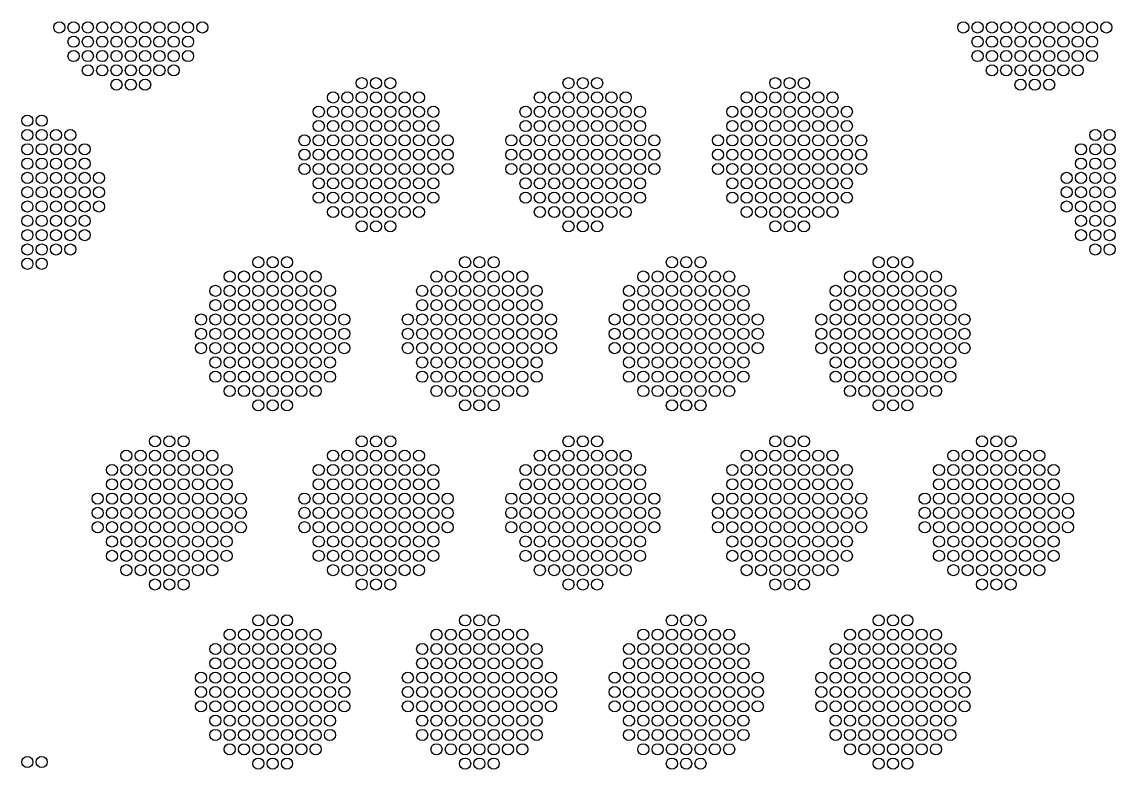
# Model space of a CAD drawing. Extents: x -49 to 54, y -38 to 38.
# Drawn here: x 15.52 to 22.39, y -9.47 to -4.77 of the extents above; entities that cross this region are included whole.
import ezdxf

# ---------------------------------------------------------------- set-up
doc = ezdxf.new("R2010")
doc.units = 0
doc.layers.add('LOWER_ELECTRODE', color=1, linetype='CONTINUOUS')

msp = doc.modelspace()

# ---------------------------------------------------------------- linework, layer by layer
at = {"layer": 'LOWER_ELECTRODE'}
for centre in [(15.7546, -4.8028), (15.8446, -4.8028), (15.9346, -4.8028), (16.0246, -4.8028), (16.1146, -4.8028), (16.2046, -4.8028), (16.2946, -4.8028), (16.3846, -4.8028), (16.4746, -4.8028), (16.5646, -4.8028), (16.6546, -4.8028), (21.4384, -4.8028), (21.5284, -4.8028), (21.6184, -4.8028), (21.7084, -4.8028), (21.7984, -4.8028), (21.8884, -4.8028), (21.9784, -4.8028), (22.0684, -4.8028), (22.1584, -4.8028), (22.2484, -4.8028), (22.3384, -4.8028), (15.8446, -4.8928), (15.9346, -4.8928), (16.0246, -4.8928), (16.1146, -4.8928), (16.2046, -4.8928), (16.2946, -4.8928), (16.3846, -4.8928), (16.4746, -4.8928), (16.5646, -4.8928), (21.5284, -4.8928), (21.6184, -4.8928), (21.7084, -4.8928), (21.7984, -4.8928), (21.8884, -4.8928), (21.9784, -4.8928), (22.0684, -4.8928), (22.1584, -4.8928), (22.2484, -4.8928), (15.8446, -4.9828), (15.9346, -4.9828), (16.0246, -4.9828), (16.1146, -4.9828), (16.2046, -4.9828), (16.2946, -4.9828), (16.3846, -4.9828), (16.4746, -4.9828), (16.5646, -4.9828), (21.5284, -4.9828), (21.6184, -4.9828), (21.7084, -4.9828), (21.7984, -4.9828), (21.8884, -4.9828), (21.9784, -4.9828), (22.0684, -4.9828), (22.1584, -4.9828), (22.2484, -4.9828), (15.9346, -5.0728), (16.0246, -5.0728), (16.1146, -5.0728), (16.2046, -5.0728), (16.2946, -5.0728), (16.3846, -5.0728), (16.4746, -5.0728), (21.6184, -5.0728), (21.7084, -5.0728), (21.7984, -5.0728), (21.8884, -5.0728), (21.9784, -5.0728), (22.0684, -5.0728), (22.1584, -5.0728), (16.1146, -5.1628), (16.2046, -5.1628), (16.2946, -5.1628), (17.6565, -5.153), (17.7465, -5.153), (17.8365, -5.153), (18.9565, -5.153), (19.0465, -5.153), (19.1365, -5.153), (20.2565, -5.153), (20.3465, -5.153), (20.4365, -5.153), (21.7984, -5.1628), (21.8884, -5.1628), (21.9784, -5.1628), (17.4765, -5.243), (17.5665, -5.243), (17.6565, -5.243), (17.7465, -5.243), (17.8365, -5.243), (17.9265, -5.243), (18.0165, -5.243), (18.7765, -5.243), (18.8665, -5.243), (18.9565, -5.243), (19.0465, -5.243), (19.1365, -5.243), (19.2265, -5.243), (19.3165, -5.243), (20.0765, -5.243), (20.1665, -5.243), (20.2565, -5.243), (20.3465, -5.243), (20.4365, -5.243), (20.5265, -5.243), (20.6165, -5.243), (15.5546, -5.3886), (15.6446, -5.3886), (17.3865, -5.333), (17.4765, -5.333), (17.5665, -5.333), (17.6565, -5.333), (17.7465, -5.333), (17.8365, -5.333), (17.9265, -5.333), (18.0165, -5.333), (18.1065, -5.333), (18.6865, -5.333), (18.7765, -5.333), (18.8665, -5.333), (18.9565, -5.333), (19.0465, -5.333), (19.1365, -5.333), (19.2265, -5.333), (19.3165, -5.333), (19.4065, -5.333), (19.9865, -5.333), (20.0765, -5.333), (20.1665, -5.333), (20.2565, -5.333), (20.3465, -5.333), (20.4365, -5.333), (20.5265, -5.333), (20.6165, -5.333), (20.7065, -5.333), (17.3865, -5.423), (17.4765, -5.423), (17.5665, -5.423), (17.6565, -5.423), (17.7465, -5.423), (17.8365, -5.423), (17.9265, -5.423), (18.0165, -5.423), (18.1065, -5.423), (18.6865, -5.423), (18.7765, -5.423), (18.8665, -5.423), (18.9565, -5.423), (19.0465, -5.423), (19.1365, -5.423), (19.2265, -5.423), (19.3165, -5.423), (19.4065, -5.423), (19.9865, -5.423), (20.0765, -5.423), (20.1665, -5.423), (20.2565, -5.423), (20.3465, -5.423), (20.4365, -5.423), (20.5265, -5.423), (20.6165, -5.423), (20.7065, -5.423), (15.5546, -5.4786), (15.6446, -5.4786), (15.7346, -5.4786), (15.8246, -5.4786), (17.2965, -5.513), (17.3865, -5.513), (17.4765, -5.513), (17.5665, -5.513), (17.6565, -5.513), (17.7465, -5.513), (17.8365, -5.513), (17.9265, -5.513), (18.0165, -5.513), (18.1065, -5.513), (18.1965, -5.513), (18.5965, -5.513), (18.6865, -5.513), (18.7765, -5.513), (18.8665, -5.513), (18.9565, -5.513), (19.0465, -5.513), (19.1365, -5.513), (19.2265, -5.513), (19.3165, -5.513), (19.4065, -5.513), (19.4965, -5.513), (19.8965, -5.513), (19.9865, -5.513), (20.0765, -5.513), (20.1665, -5.513), (20.2565, -5.513), (20.3465, -5.513), (20.4365, -5.513), (20.5265, -5.513), (20.6165, -5.513), (20.7065, -5.513), (20.7965, -5.513), (22.2684, -5.4786), (22.3584, -5.4786), (15.5546, -5.5686), (15.6446, -5.5686), (15.7346, -5.5686), (15.8246, -5.5686), (15.9146, -5.5686), (22.1784, -5.5686), (22.2684, -5.5686), (22.3584, -5.5686), (15.5546, -5.6586), (15.6446, -5.6586), (15.7346, -5.6586), (15.8246, -5.6586), (15.9146, -5.6586), (17.2965, -5.603), (17.3865, -5.603), (17.4765, -5.603), (17.5665, -5.603), (17.6565, -5.603), (17.7465, -5.603), (17.8365, -5.603), (17.9265, -5.603), (18.0165, -5.603), (18.1065, -5.603), (18.1965, -5.603), (18.5965, -5.603), (18.6865, -5.603), (18.7765, -5.603), (18.8665, -5.603), (18.9565, -5.603), (19.0465, -5.603), (19.1365, -5.603), (19.2265, -5.603), (19.3165, -5.603), (19.4065, -5.603), (19.4965, -5.603), (19.8965, -5.603), (19.9865, -5.603), (20.0765, -5.603), (20.1665, -5.603), (20.2565, -5.603), (20.3465, -5.603), (20.4365, -5.603), (20.5265, -5.603), (20.6165, -5.603), (20.7065, -5.603), (20.7965, -5.603), (22.1784, -5.6586), (22.2684, -5.6586), (22.3584, -5.6586), (17.2965, -5.693), (17.3865, -5.693), (17.4765, -5.693), (17.5665, -5.693), (17.6565, -5.693), (17.7465, -5.693), (17.8365, -5.693), (17.9265, -5.693), (18.0165, -5.693), (18.1065, -5.693), (18.1965, -5.693), (18.5965, -5.693), (18.6865, -5.693), (18.7765, -5.693), (18.8665, -5.693), (18.9565, -5.693), (19.0465, -5.693), (19.1365, -5.693), (19.2265, -5.693), (19.3165, -5.693), (19.4065, -5.693), (19.4965, -5.693), (19.8965, -5.693), (19.9865, -5.693), (20.0765, -5.693), (20.1665, -5.693), (20.2565, -5.693), (20.3465, -5.693), (20.4365, -5.693), (20.5265, -5.693), (20.6165, -5.693), (20.7065, -5.693), (20.7965, -5.693), (15.5546, -5.7486), (15.6446, -5.7486), (15.7346, -5.7486), (15.8246, -5.7486), (15.9146, -5.7486), (16.0046, -5.7486), (17.3865, -5.783), (17.4765, -5.783), (17.5665, -5.783), (17.6565, -5.783), (17.7465, -5.783), (17.8365, -5.783), (17.9265, -5.783), (18.0165, -5.783), (18.1065, -5.783), (18.6865, -5.783), (18.7765, -5.783), (18.8665, -5.783), (18.9565, -5.783), (19.0465, -5.783), (19.1365, -5.783), (19.2265, -5.783), (19.3165, -5.783), (19.4065, -5.783), (19.9865, -5.783), (20.0765, -5.783), (20.1665, -5.783), (20.2565, -5.783), (20.3465, -5.783), (20.4365, -5.783), (20.5265, -5.783), (20.6165, -5.783), (20.7065, -5.783), (22.0884, -5.7486), (22.1784, -5.7486), (22.2684, -5.7486), (22.3584, -5.7486), (15.5546, -5.8386), (15.6446, -5.8386), (15.7346, -5.8386), (15.8246, -5.8386), (15.9146, -5.8386), (16.0046, -5.8386), (17.3865, -5.873), (17.4765, -5.873), (17.5665, -5.873), (17.6565, -5.873), (17.7465, -5.873), (17.8365, -5.873), (17.9265, -5.873), (18.0165, -5.873), (18.1065, -5.873), (18.6865, -5.873), (18.7765, -5.873), (18.8665, -5.873), (18.9565, -5.873), (19.0465, -5.873), (19.1365, -5.873), (19.2265, -5.873), (19.3165, -5.873), (19.4065, -5.873), (19.9865, -5.873), (20.0765, -5.873), (20.1665, -5.873), (20.2565, -5.873), (20.3465, -5.873), (20.4365, -5.873), (20.5265, -5.873), (20.6165, -5.873), (20.7065, -5.873), (22.0884, -5.8386), (22.1784, -5.8386), (22.2684, -5.8386), (22.3584, -5.8386), (15.5546, -5.9286), (15.6446, -5.9286), (15.7346, -5.9286), (15.8246, -5.9286), (15.9146, -5.9286), (16.0046, -5.9286), (22.0884, -5.9286), (22.1784, -5.9286), (22.2684, -5.9286), (22.3584, -5.9286), (17.4765, -5.963), (17.5665, -5.963), (17.6565, -5.963), (17.7465, -5.963), (17.8365, -5.963), (17.9265, -5.963), (18.0165, -5.963), (18.7765, -5.963), (18.8665, -5.963), (18.9565, -5.963), (19.0465, -5.963), (19.1365, -5.963), (19.2265, -5.963), (19.3165, -5.963), (20.0765, -5.963), (20.1665, -5.963), (20.2565, -5.963), (20.3465, -5.963), (20.4365, -5.963), (20.5265, -5.963), (20.6165, -5.963), (15.5546, -6.0186), (15.6446, -6.0186), (15.7346, -6.0186), (15.8246, -6.0186), (15.9146, -6.0186), (17.6565, -6.053), (17.7465, -6.053), (17.8365, -6.053), (18.9565, -6.053), (19.0465, -6.053), (19.1365, -6.053), (20.2565, -6.053), (20.3465, -6.053), (20.4365, -6.053), (22.1784, -6.0186), (22.2684, -6.0186), (22.3584, -6.0186), (15.5546, -6.1086), (15.6446, -6.1086), (15.7346, -6.1086), (15.8246, -6.1086), (15.9146, -6.1086), (22.1784, -6.1086), (22.2684, -6.1086), (22.3584, -6.1086), (15.5546, -6.1986), (15.6446, -6.1986), (15.7346, -6.1986), (15.8246, -6.1986), (22.2684, -6.1986), (22.3584, -6.1986), (15.5546, -6.2886), (15.6446, -6.2886), (17.0065, -6.2788), (17.0965, -6.2788), (17.1865, -6.2788), (18.3065, -6.2788), (18.3965, -6.2788), (18.4865, -6.2788), (19.6065, -6.2788), (19.6965, -6.2788), (19.7865, -6.2788), (20.9065, -6.2788), (20.9965, -6.2788), (21.0865, -6.2788), (16.8265, -6.3688), (16.9165, -6.3688), (17.0065, -6.3688), (17.0965, -6.3688), (17.1865, -6.3688), (17.2765, -6.3688), (17.3665, -6.3688), (18.1265, -6.3688), (18.2165, -6.3688), (18.3065, -6.3688), (18.3965, -6.3688), (18.4865, -6.3688), (18.5765, -6.3688), (18.6665, -6.3688), (19.4265, -6.3688), (19.5165, -6.3688), (19.6065, -6.3688), (19.6965, -6.3688), (19.7865, -6.3688), (19.8765, -6.3688), (19.9665, -6.3688), (20.7265, -6.3688), (20.8165, -6.3688), (20.9065, -6.3688), (20.9965, -6.3688), (21.0865, -6.3688), (21.1765, -6.3688), (21.2665, -6.3688), (16.7365, -6.4588), (16.8265, -6.4588), (16.9165, -6.4588), (17.0065, -6.4588), (17.0965, -6.4588), (17.1865, -6.4588), (17.2765, -6.4588), (17.3665, -6.4588), (17.4565, -6.4588), (18.0365, -6.4588), (18.1265, -6.4588), (18.2165, -6.4588), (18.3065, -6.4588), (18.3965, -6.4588), (18.4865, -6.4588), (18.5765, -6.4588), (18.6665, -6.4588), (18.7565, -6.4588), (19.3365, -6.4588), (19.4265, -6.4588), (19.5165, -6.4588), (19.6065, -6.4588), (19.6965, -6.4588), (19.7865, -6.4588), (19.8765, -6.4588), (19.9665, -6.4588), (20.0565, -6.4588), (20.6365, -6.4588), (20.7265, -6.4588), (20.8165, -6.4588), (20.9065, -6.4588), (20.9965, -6.4588), (21.0865, -6.4588), (21.1765, -6.4588), (21.2665, -6.4588), (21.3565, -6.4588), (16.7365, -6.5488), (16.8265, -6.5488), (16.9165, -6.5488), (17.0065, -6.5488), (17.0965, -6.5488), (17.1865, -6.5488), (17.2765, -6.5488), (17.3665, -6.5488), (17.4565, -6.5488), (18.0365, -6.5488), (18.1265, -6.5488), (18.2165, -6.5488), (18.3065, -6.5488), (18.3965, -6.5488), (18.4865, -6.5488), (18.5765, -6.5488), (18.6665, -6.5488), (18.7565, -6.5488), (19.3365, -6.5488), (19.4265, -6.5488), (19.5165, -6.5488), (19.6065, -6.5488), (19.6965, -6.5488), (19.7865, -6.5488), (19.8765, -6.5488), (19.9665, -6.5488), (20.0565, -6.5488), (20.6365, -6.5488), (20.7265, -6.5488), (20.8165, -6.5488), (20.9065, -6.5488), (20.9965, -6.5488), (21.0865, -6.5488), (21.1765, -6.5488), (21.2665, -6.5488), (21.3565, -6.5488), (16.6465, -6.6388), (16.7365, -6.6388), (16.8265, -6.6388), (16.9165, -6.6388), (17.0065, -6.6388), (17.0965, -6.6388), (17.1865, -6.6388), (17.2765, -6.6388), (17.3665, -6.6388), (17.4565, -6.6388), (17.5465, -6.6388), (17.9465, -6.6388), (18.0365, -6.6388), (18.1265, -6.6388), (18.2165, -6.6388), (18.3065, -6.6388), (18.3965, -6.6388), (18.4865, -6.6388), (18.5765, -6.6388), (18.6665, -6.6388), (18.7565, -6.6388), (18.8465, -6.6388), (19.2465, -6.6388), (19.3365, -6.6388), (19.4265, -6.6388), (19.5165, -6.6388), (19.6065, -6.6388), (19.6965, -6.6388), (19.7865, -6.6388), (19.8765, -6.6388), (19.9665, -6.6388), (20.0565, -6.6388), (20.1465, -6.6388), (20.5465, -6.6388), (20.6365, -6.6388), (20.7265, -6.6388), (20.8165, -6.6388), (20.9065, -6.6388), (20.9965, -6.6388), (21.0865, -6.6388), (21.1765, -6.6388), (21.2665, -6.6388), (21.3565, -6.6388), (21.4465, -6.6388), (16.6465, -6.7288), (16.7365, -6.7288), (16.8265, -6.7288), (16.9165, -6.7288), (17.0065, -6.7288), (17.0965, -6.7288), (17.1865, -6.7288), (17.2765, -6.7288), (17.3665, -6.7288), (17.4565, -6.7288), (17.5465, -6.7288), (17.9465, -6.7288), (18.0365, -6.7288), (18.1265, -6.7288), (18.2165, -6.7288), (18.3065, -6.7288), (18.3965, -6.7288), (18.4865, -6.7288), (18.5765, -6.7288), (18.6665, -6.7288), (18.7565, -6.7288), (18.8465, -6.7288), (19.2465, -6.7288), (19.3365, -6.7288), (19.4265, -6.7288), (19.5165, -6.7288), (19.6065, -6.7288), (19.6965, -6.7288), (19.7865, -6.7288), (19.8765, -6.7288), (19.9665, -6.7288), (20.0565, -6.7288), (20.1465, -6.7288), (20.5465, -6.7288), (20.6365, -6.7288), (20.7265, -6.7288), (20.8165, -6.7288), (20.9065, -6.7288), (20.9965, -6.7288), (21.0865, -6.7288), (21.1765, -6.7288), (21.2665, -6.7288), (21.3565, -6.7288), (21.4465, -6.7288), (16.6465, -6.8188), (16.7365, -6.8188), (16.8265, -6.8188), (16.9165, -6.8188), (17.0065, -6.8188), (17.0965, -6.8188), (17.1865, -6.8188), (17.2765, -6.8188), (17.3665, -6.8188), (17.4565, -6.8188), (17.5465, -6.8188), (17.9465, -6.8188), (18.0365, -6.8188), (18.1265, -6.8188), (18.2165, -6.8188), (18.3065, -6.8188), (18.3965, -6.8188), (18.4865, -6.8188), (18.5765, -6.8188), (18.6665, -6.8188), (18.7565, -6.8188), (18.8465, -6.8188), (19.2465, -6.8188), (19.3365, -6.8188), (19.4265, -6.8188), (19.5165, -6.8188), (19.6065, -6.8188), (19.6965, -6.8188), (19.7865, -6.8188), (19.8765, -6.8188), (19.9665, -6.8188), (20.0565, -6.8188), (20.1465, -6.8188), (20.5465, -6.8188), (20.6365, -6.8188), (20.7265, -6.8188), (20.8165, -6.8188), (20.9065, -6.8188), (20.9965, -6.8188), (21.0865, -6.8188), (21.1765, -6.8188), (21.2665, -6.8188), (21.3565, -6.8188), (21.4465, -6.8188), (16.7365, -6.9088), (16.8265, -6.9088), (16.9165, -6.9088), (17.0065, -6.9088), (17.0965, -6.9088), (17.1865, -6.9088), (17.2765, -6.9088), (17.3665, -6.9088), (17.4565, -6.9088), (18.0365, -6.9088), (18.1265, -6.9088), (18.2165, -6.9088), (18.3065, -6.9088), (18.3965, -6.9088), (18.4865, -6.9088), (18.5765, -6.9088), (18.6665, -6.9088), (18.7565, -6.9088), (19.3365, -6.9088), (19.4265, -6.9088), (19.5165, -6.9088), (19.6065, -6.9088), (19.6965, -6.9088), (19.7865, -6.9088), (19.8765, -6.9088), (19.9665, -6.9088), (20.0565, -6.9088), (20.6365, -6.9088), (20.7265, -6.9088), (20.8165, -6.9088), (20.9065, -6.9088), (20.9965, -6.9088), (21.0865, -6.9088), (21.1765, -6.9088), (21.2665, -6.9088), (21.3565, -6.9088), (16.7365, -6.9988), (16.8265, -6.9988), (16.9165, -6.9988), (17.0065, -6.9988), (17.0965, -6.9988), (17.1865, -6.9988), (17.2765, -6.9988), (17.3665, -6.9988), (17.4565, -6.9988), (18.0365, -6.9988), (18.1265, -6.9988), (18.2165, -6.9988), (18.3065, -6.9988), (18.3965, -6.9988), (18.4865, -6.9988), (18.5765, -6.9988), (18.6665, -6.9988), (18.7565, -6.9988), (19.3365, -6.9988), (19.4265, -6.9988), (19.5165, -6.9988), (19.6065, -6.9988), (19.6965, -6.9988), (19.7865, -6.9988), (19.8765, -6.9988), (19.9665, -6.9988), (20.0565, -6.9988), (20.6365, -6.9988), (20.7265, -6.9988), (20.8165, -6.9988), (20.9065, -6.9988), (20.9965, -6.9988), (21.0865, -6.9988), (21.1765, -6.9988), (21.2665, -6.9988), (21.3565, -6.9988), (16.8265, -7.0888), (16.9165, -7.0888), (17.0065, -7.0888), (17.0965, -7.0888), (17.1865, -7.0888), (17.2765, -7.0888), (17.3665, -7.0888), (18.1265, -7.0888), (18.2165, -7.0888), (18.3065, -7.0888), (18.3965, -7.0888), (18.4865, -7.0888), (18.5765, -7.0888), (18.6665, -7.0888), (19.4265, -7.0888), (19.5165, -7.0888), (19.6065, -7.0888), (19.6965, -7.0888), (19.7865, -7.0888), (19.8765, -7.0888), (19.9665, -7.0888), (20.7265, -7.0888), (20.8165, -7.0888), (20.9065, -7.0888), (20.9965, -7.0888), (21.0865, -7.0888), (21.1765, -7.0888), (21.2665, -7.0888), (17.0065, -7.1788), (17.0965, -7.1788), (17.1865, -7.1788), (18.3065, -7.1788), (18.3965, -7.1788), (18.4865, -7.1788), (19.6065, -7.1788), (19.6965, -7.1788), (19.7865, -7.1788), (20.9065, -7.1788), (20.9965, -7.1788), (21.0865, -7.1788), (16.3565, -7.4046), (16.4465, -7.4046), (16.5365, -7.4046), (17.6565, -7.4046), (17.7465, -7.4046), (17.8365, -7.4046), (18.9565, -7.4046), (19.0465, -7.4046), (19.1365, -7.4046), (20.2565, -7.4046), (20.3465, -7.4046), (20.4365, -7.4046), (21.5565, -7.4046), (21.6465, -7.4046), (21.7365, -7.4046), (16.1765, -7.4946), (16.2665, -7.4946), (16.3565, -7.4946), (16.4465, -7.4946), (16.5365, -7.4946), (16.6265, -7.4946), (16.7165, -7.4946), (17.4765, -7.4946), (17.5665, -7.4946), (17.6565, -7.4946), (17.7465, -7.4946), (17.8365, -7.4946), (17.9265, -7.4946), (18.0165, -7.4946), (18.7765, -7.4946), (18.8665, -7.4946), (18.9565, -7.4946), (19.0465, -7.4946), (19.1365, -7.4946), (19.2265, -7.4946), (19.3165, -7.4946), (20.0765, -7.4946), (20.1665, -7.4946), (20.2565, -7.4946), (20.3465, -7.4946), (20.4365, -7.4946), (20.5265, -7.4946), (20.6165, -7.4946), (21.3765, -7.4946), (21.4665, -7.4946), (21.5565, -7.4946), (21.6465, -7.4946), (21.7365, -7.4946), (21.8265, -7.4946), (21.9165, -7.4946), (16.0865, -7.5846), (16.1765, -7.5846), (16.2665, -7.5846), (16.3565, -7.5846), (16.4465, -7.5846), (16.5365, -7.5846), (16.6265, -7.5846), (16.7165, -7.5846), (16.8065, -7.5846), (17.3865, -7.5846), (17.4765, -7.5846), (17.5665, -7.5846), (17.6565, -7.5846), (17.7465, -7.5846), (17.8365, -7.5846), (17.9265, -7.5846), (18.0165, -7.5846), (18.1065, -7.5846), (18.6865, -7.5846), (18.7765, -7.5846), (18.8665, -7.5846), (18.9565, -7.5846), (19.0465, -7.5846), (19.1365, -7.5846), (19.2265, -7.5846), (19.3165, -7.5846), (19.4065, -7.5846), (19.9865, -7.5846), (20.0765, -7.5846), (20.1665, -7.5846), (20.2565, -7.5846), (20.3465, -7.5846), (20.4365, -7.5846), (20.5265, -7.5846), (20.6165, -7.5846), (20.7065, -7.5846), (21.2865, -7.5846), (21.3765, -7.5846), (21.4665, -7.5846), (21.5565, -7.5846), (21.6465, -7.5846), (21.7365, -7.5846), (21.8265, -7.5846), (21.9165, -7.5846), (22.0065, -7.5846), (16.0865, -7.6746), (16.1765, -7.6746), (16.2665, -7.6746), (16.3565, -7.6746), (16.4465, -7.6746), (16.5365, -7.6746), (16.6265, -7.6746), (16.7165, -7.6746), (16.8065, -7.6746), (17.3865, -7.6746), (17.4765, -7.6746), (17.5665, -7.6746), (17.6565, -7.6746), (17.7465, -7.6746), (17.8365, -7.6746), (17.9265, -7.6746), (18.0165, -7.6746), (18.1065, -7.6746), (18.6865, -7.6746), (18.7765, -7.6746), (18.8665, -7.6746), (18.9565, -7.6746), (19.0465, -7.6746), (19.1365, -7.6746), (19.2265, -7.6746), (19.3165, -7.6746), (19.4065, -7.6746), (19.9865, -7.6746), (20.0765, -7.6746), (20.1665, -7.6746), (20.2565, -7.6746), (20.3465, -7.6746), (20.4365, -7.6746), (20.5265, -7.6746), (20.6165, -7.6746), (20.7065, -7.6746), (21.2865, -7.6746), (21.3765, -7.6746), (21.4665, -7.6746), (21.5565, -7.6746), (21.6465, -7.6746), (21.7365, -7.6746), (21.8265, -7.6746), (21.9165, -7.6746), (22.0065, -7.6746), (15.9965, -7.7646), (16.0865, -7.7646), (16.1765, -7.7646), (16.2665, -7.7646), (16.3565, -7.7646), (16.4465, -7.7646), (16.5365, -7.7646), (16.6265, -7.7646), (16.7165, -7.7646), (16.8065, -7.7646), (16.8965, -7.7646), (17.2965, -7.7646), (17.3865, -7.7646), (17.4765, -7.7646), (17.5665, -7.7646), (17.6565, -7.7646), (17.7465, -7.7646), (17.8365, -7.7646), (17.9265, -7.7646), (18.0165, -7.7646), (18.1065, -7.7646), (18.1965, -7.7646), (18.5965, -7.7646), (18.6865, -7.7646), (18.7765, -7.7646), (18.8665, -7.7646), (18.9565, -7.7646), (19.0465, -7.7646), (19.1365, -7.7646), (19.2265, -7.7646), (19.3165, -7.7646), (19.4065, -7.7646), (19.4965, -7.7646), (19.8965, -7.7646), (19.9865, -7.7646), (20.0765, -7.7646), (20.1665, -7.7646), (20.2565, -7.7646), (20.3465, -7.7646), (20.4365, -7.7646), (20.5265, -7.7646), (20.6165, -7.7646), (20.7065, -7.7646), (20.7965, -7.7646), (21.1965, -7.7646), (21.2865, -7.7646), (21.3765, -7.7646), (21.4665, -7.7646), (21.5565, -7.7646), (21.6465, -7.7646), (21.7365, -7.7646), (21.8265, -7.7646), (21.9165, -7.7646), (22.0065, -7.7646), (22.0965, -7.7646), (15.9965, -7.8546), (16.0865, -7.8546), (16.1765, -7.8546), (16.2665, -7.8546), (16.3565, -7.8546), (16.4465, -7.8546), (16.5365, -7.8546), (16.6265, -7.8546), (16.7165, -7.8546), (16.8065, -7.8546), (16.8965, -7.8546), (17.2965, -7.8546), (17.3865, -7.8546), (17.4765, -7.8546), (17.5665, -7.8546), (17.6565, -7.8546), (17.7465, -7.8546), (17.8365, -7.8546), (17.9265, -7.8546), (18.0165, -7.8546), (18.1065, -7.8546), (18.1965, -7.8546), (18.5965, -7.8546), (18.6865, -7.8546), (18.7765, -7.8546), (18.8665, -7.8546), (18.9565, -7.8546), (19.0465, -7.8546), (19.1365, -7.8546), (19.2265, -7.8546), (19.3165, -7.8546), (19.4065, -7.8546), (19.4965, -7.8546), (19.8965, -7.8546), (19.9865, -7.8546), (20.0765, -7.8546), (20.1665, -7.8546), (20.2565, -7.8546), (20.3465, -7.8546), (20.4365, -7.8546), (20.5265, -7.8546), (20.6165, -7.8546), (20.7065, -7.8546), (20.7965, -7.8546), (21.1965, -7.8546), (21.2865, -7.8546), (21.3765, -7.8546), (21.4665, -7.8546), (21.5565, -7.8546), (21.6465, -7.8546), (21.7365, -7.8546), (21.8265, -7.8546), (21.9165, -7.8546), (22.0065, -7.8546), (22.0965, -7.8546), (15.9965, -7.9446), (16.0865, -7.9446), (16.1765, -7.9446), (16.2665, -7.9446), (16.3565, -7.9446), (16.4465, -7.9446), (16.5365, -7.9446), (16.6265, -7.9446), (16.7165, -7.9446), (16.8065, -7.9446), (16.8965, -7.9446), (17.2965, -7.9446), (17.3865, -7.9446), (17.4765, -7.9446), (17.5665, -7.9446), (17.6565, -7.9446), (17.7465, -7.9446), (17.8365, -7.9446), (17.9265, -7.9446), (18.0165, -7.9446), (18.1065, -7.9446), (18.1965, -7.9446), (18.5965, -7.9446), (18.6865, -7.9446), (18.7765, -7.9446), (18.8665, -7.9446), (18.9565, -7.9446), (19.0465, -7.9446), (19.1365, -7.9446), (19.2265, -7.9446), (19.3165, -7.9446), (19.4065, -7.9446), (19.4965, -7.9446), (19.8965, -7.9446), (19.9865, -7.9446), (20.0765, -7.9446), (20.1665, -7.9446), (20.2565, -7.9446), (20.3465, -7.9446), (20.4365, -7.9446), (20.5265, -7.9446), (20.6165, -7.9446), (20.7065, -7.9446), (20.7965, -7.9446), (21.1965, -7.9446), (21.2865, -7.9446), (21.3765, -7.9446), (21.4665, -7.9446), (21.5565, -7.9446), (21.6465, -7.9446), (21.7365, -7.9446), (21.8265, -7.9446), (21.9165, -7.9446), (22.0065, -7.9446), (22.0965, -7.9446), (16.0865, -8.0346), (16.1765, -8.0346), (16.2665, -8.0346), (16.3565, -8.0346), (16.4465, -8.0346), (16.5365, -8.0346), (16.6265, -8.0346), (16.7165, -8.0346), (16.8065, -8.0346), (17.3865, -8.0346), (17.4765, -8.0346), (17.5665, -8.0346), (17.6565, -8.0346), (17.7465, -8.0346), (17.8365, -8.0346), (17.9265, -8.0346), (18.0165, -8.0346), (18.1065, -8.0346), (18.6865, -8.0346), (18.7765, -8.0346), (18.8665, -8.0346), (18.9565, -8.0346), (19.0465, -8.0346), (19.1365, -8.0346), (19.2265, -8.0346), (19.3165, -8.0346), (19.4065, -8.0346), (19.9865, -8.0346), (20.0765, -8.0346), (20.1665, -8.0346), (20.2565, -8.0346), (20.3465, -8.0346), (20.4365, -8.0346), (20.5265, -8.0346), (20.6165, -8.0346), (20.7065, -8.0346), (21.2865, -8.0346), (21.3765, -8.0346), (21.4665, -8.0346), (21.5565, -8.0346), (21.6465, -8.0346), (21.7365, -8.0346), (21.8265, -8.0346), (21.9165, -8.0346), (22.0065, -8.0346), (16.0865, -8.1246), (16.1765, -8.1246), (16.2665, -8.1246), (16.3565, -8.1246), (16.4465, -8.1246), (16.5365, -8.1246), (16.6265, -8.1246), (16.7165, -8.1246), (16.8065, -8.1246), (17.3865, -8.1246), (17.4765, -8.1246), (17.5665, -8.1246), (17.6565, -8.1246), (17.7465, -8.1246), (17.8365, -8.1246), (17.9265, -8.1246), (18.0165, -8.1246), (18.1065, -8.1246), (18.6865, -8.1246), (18.7765, -8.1246), (18.8665, -8.1246), (18.9565, -8.1246), (19.0465, -8.1246), (19.1365, -8.1246), (19.2265, -8.1246), (19.3165, -8.1246), (19.4065, -8.1246), (19.9865, -8.1246), (20.0765, -8.1246), (20.1665, -8.1246), (20.2565, -8.1246), (20.3465, -8.1246), (20.4365, -8.1246), (20.5265, -8.1246), (20.6165, -8.1246), (20.7065, -8.1246), (21.2865, -8.1246), (21.3765, -8.1246), (21.4665, -8.1246), (21.5565, -8.1246), (21.6465, -8.1246), (21.7365, -8.1246), (21.8265, -8.1246), (21.9165, -8.1246), (22.0065, -8.1246), (16.1765, -8.2146), (16.2665, -8.2146), (16.3565, -8.2146), (16.4465, -8.2146), (16.5365, -8.2146), (16.6265, -8.2146), (16.7165, -8.2146), (17.4765, -8.2146), (17.5665, -8.2146), (17.6565, -8.2146), (17.7465, -8.2146), (17.8365, -8.2146), (17.9265, -8.2146), (18.0165, -8.2146), (18.7765, -8.2146), (18.8665, -8.2146), (18.9565, -8.2146), (19.0465, -8.2146), (19.1365, -8.2146), (19.2265, -8.2146), (19.3165, -8.2146), (20.0765, -8.2146), (20.1665, -8.2146), (20.2565, -8.2146), (20.3465, -8.2146), (20.4365, -8.2146), (20.5265, -8.2146), (20.6165, -8.2146), (21.3765, -8.2146), (21.4665, -8.2146), (21.5565, -8.2146), (21.6465, -8.2146), (21.7365, -8.2146), (21.8265, -8.2146), (21.9165, -8.2146), (16.3565, -8.3046), (16.4465, -8.3046), (16.5365, -8.3046), (17.6565, -8.3046), (17.7465, -8.3046), (17.8365, -8.3046), (18.9565, -8.3046), (19.0465, -8.3046), (19.1365, -8.3046), (20.2565, -8.3046), (20.3465, -8.3046), (20.4365, -8.3046), (21.5565, -8.3046), (21.6465, -8.3046), (21.7365, -8.3046), (17.0065, -8.5305), (17.0965, -8.5305), (17.1865, -8.5305), (18.3065, -8.5305), (18.3965, -8.5305), (18.4865, -8.5305), (19.6065, -8.5305), (19.6965, -8.5305), (19.7865, -8.5305), (20.9065, -8.5305), (20.9965, -8.5305), (21.0865, -8.5305), (16.8265, -8.6205), (16.9165, -8.6205), (17.0065, -8.6205), (17.0965, -8.6205), (17.1865, -8.6205), (17.2765, -8.6205), (17.3665, -8.6205), (18.1265, -8.6205), (18.2165, -8.6205), (18.3065, -8.6205), (18.3965, -8.6205), (18.4865, -8.6205), (18.5765, -8.6205), (18.6665, -8.6205), (19.4265, -8.6205), (19.5165, -8.6205), (19.6065, -8.6205), (19.6965, -8.6205), (19.7865, -8.6205), (19.8765, -8.6205), (19.9665, -8.6205), (20.7265, -8.6205), (20.8165, -8.6205), (20.9065, -8.6205), (20.9965, -8.6205), (21.0865, -8.6205), (21.1765, -8.6205), (21.2665, -8.6205), (16.7365, -8.7105), (16.8265, -8.7105), (16.9165, -8.7105), (17.0065, -8.7105), (17.0965, -8.7105), (17.1865, -8.7105), (17.2765, -8.7105), (17.3665, -8.7105), (17.4565, -8.7105), (18.0365, -8.7105), (18.1265, -8.7105), (18.2165, -8.7105), (18.3065, -8.7105), (18.3965, -8.7105), (18.4865, -8.7105), (18.5765, -8.7105), (18.6665, -8.7105), (18.7565, -8.7105), (19.3365, -8.7105), (19.4265, -8.7105), (19.5165, -8.7105), (19.6065, -8.7105), (19.6965, -8.7105), (19.7865, -8.7105), (19.8765, -8.7105), (19.9665, -8.7105), (20.0565, -8.7105), (20.6365, -8.7105), (20.7265, -8.7105), (20.8165, -8.7105), (20.9065, -8.7105), (20.9965, -8.7105), (21.0865, -8.7105), (21.1765, -8.7105), (21.2665, -8.7105), (21.3565, -8.7105), (16.7365, -8.8005), (16.8265, -8.8005), (16.9165, -8.8005), (17.0065, -8.8005), (17.0965, -8.8005), (17.1865, -8.8005), (17.2765, -8.8005), (17.3665, -8.8005), (17.4565, -8.8005), (18.0365, -8.8005), (18.1265, -8.8005), (18.2165, -8.8005), (18.3065, -8.8005), (18.3965, -8.8005), (18.4865, -8.8005), (18.5765, -8.8005), (18.6665, -8.8005), (18.7565, -8.8005), (19.3365, -8.8005), (19.4265, -8.8005), (19.5165, -8.8005), (19.6065, -8.8005), (19.6965, -8.8005), (19.7865, -8.8005), (19.8765, -8.8005), (19.9665, -8.8005), (20.0565, -8.8005), (20.6365, -8.8005), (20.7265, -8.8005), (20.8165, -8.8005), (20.9065, -8.8005), (20.9965, -8.8005), (21.0865, -8.8005), (21.1765, -8.8005), (21.2665, -8.8005), (21.3565, -8.8005), (16.6465, -8.8905), (16.7365, -8.8905), (16.8265, -8.8905), (16.9165, -8.8905), (17.0065, -8.8905), (17.0965, -8.8905), (17.1865, -8.8905), (17.2765, -8.8905), (17.3665, -8.8905), (17.4565, -8.8905), (17.5465, -8.8905), (17.9465, -8.8905), (18.0365, -8.8905), (18.1265, -8.8905), (18.2165, -8.8905), (18.3065, -8.8905), (18.3965, -8.8905), (18.4865, -8.8905), (18.5765, -8.8905), (18.6665, -8.8905), (18.7565, -8.8905), (18.8465, -8.8905), (19.2465, -8.8905), (19.3365, -8.8905), (19.4265, -8.8905), (19.5165, -8.8905), (19.6065, -8.8905), (19.6965, -8.8905), (19.7865, -8.8905), (19.8765, -8.8905), (19.9665, -8.8905), (20.0565, -8.8905), (20.1465, -8.8905), (20.5465, -8.8905), (20.6365, -8.8905), (20.7265, -8.8905), (20.8165, -8.8905), (20.9065, -8.8905), (20.9965, -8.8905), (21.0865, -8.8905), (21.1765, -8.8905), (21.2665, -8.8905), (21.3565, -8.8905), (21.4465, -8.8905), (16.6465, -8.9805), (16.7365, -8.9805), (16.8265, -8.9805), (16.9165, -8.9805), (17.0065, -8.9805), (17.0965, -8.9805), (17.1865, -8.9805), (17.2765, -8.9805), (17.3665, -8.9805), (17.4565, -8.9805), (17.5465, -8.9805), (17.9465, -8.9805), (18.0365, -8.9805), (18.1265, -8.9805), (18.2165, -8.9805), (18.3065, -8.9805), (18.3965, -8.9805), (18.4865, -8.9805), (18.5765, -8.9805), (18.6665, -8.9805), (18.7565, -8.9805), (18.8465, -8.9805), (19.2465, -8.9805), (19.3365, -8.9805), (19.4265, -8.9805), (19.5165, -8.9805), (19.6065, -8.9805), (19.6965, -8.9805), (19.7865, -8.9805), (19.8765, -8.9805), (19.9665, -8.9805), (20.0565, -8.9805), (20.1465, -8.9805), (20.5465, -8.9805), (20.6365, -8.9805), (20.7265, -8.9805), (20.8165, -8.9805), (20.9065, -8.9805), (20.9965, -8.9805), (21.0865, -8.9805), (21.1765, -8.9805), (21.2665, -8.9805), (21.3565, -8.9805), (21.4465, -8.9805), (16.6465, -9.0705), (16.7365, -9.0705), (16.8265, -9.0705), (16.9165, -9.0705), (17.0065, -9.0705), (17.0965, -9.0705), (17.1865, -9.0705), (17.2765, -9.0705), (17.3665, -9.0705), (17.4565, -9.0705), (17.5465, -9.0705), (17.9465, -9.0705), (18.0365, -9.0705), (18.1265, -9.0705), (18.2165, -9.0705), (18.3065, -9.0705), (18.3965, -9.0705), (18.4865, -9.0705), (18.5765, -9.0705), (18.6665, -9.0705), (18.7565, -9.0705), (18.8465, -9.0705), (19.2465, -9.0705), (19.3365, -9.0705), (19.4265, -9.0705), (19.5165, -9.0705), (19.6065, -9.0705), (19.6965, -9.0705), (19.7865, -9.0705), (19.8765, -9.0705), (19.9665, -9.0705), (20.0565, -9.0705), (20.1465, -9.0705), (20.5465, -9.0705), (20.6365, -9.0705), (20.7265, -9.0705), (20.8165, -9.0705), (20.9065, -9.0705), (20.9965, -9.0705), (21.0865, -9.0705), (21.1765, -9.0705), (21.2665, -9.0705), (21.3565, -9.0705), (21.4465, -9.0705), (16.7365, -9.1605), (16.8265, -9.1605), (16.9165, -9.1605), (17.0065, -9.1605), (17.0965, -9.1605), (17.1865, -9.1605), (17.2765, -9.1605), (17.3665, -9.1605), (17.4565, -9.1605), (18.0365, -9.1605), (18.1265, -9.1605), (18.2165, -9.1605), (18.3065, -9.1605), (18.3965, -9.1605), (18.4865, -9.1605), (18.5765, -9.1605), (18.6665, -9.1605), (18.7565, -9.1605), (19.3365, -9.1605), (19.4265, -9.1605), (19.5165, -9.1605), (19.6065, -9.1605), (19.6965, -9.1605), (19.7865, -9.1605), (19.8765, -9.1605), (19.9665, -9.1605), (20.0565, -9.1605), (20.6365, -9.1605), (20.7265, -9.1605), (20.8165, -9.1605), (20.9065, -9.1605), (20.9965, -9.1605), (21.0865, -9.1605), (21.1765, -9.1605), (21.2665, -9.1605), (21.3565, -9.1605), (16.7365, -9.2505), (16.8265, -9.2505), (16.9165, -9.2505), (17.0065, -9.2505), (17.0965, -9.2505), (17.1865, -9.2505), (17.2765, -9.2505), (17.3665, -9.2505), (17.4565, -9.2505), (18.0365, -9.2505), (18.1265, -9.2505), (18.2165, -9.2505), (18.3065, -9.2505), (18.3965, -9.2505), (18.4865, -9.2505), (18.5765, -9.2505), (18.6665, -9.2505), (18.7565, -9.2505), (19.3365, -9.2505), (19.4265, -9.2505), (19.5165, -9.2505), (19.6065, -9.2505), (19.6965, -9.2505), (19.7865, -9.2505), (19.8765, -9.2505), (19.9665, -9.2505), (20.0565, -9.2505), (20.6365, -9.2505), (20.7265, -9.2505), (20.8165, -9.2505), (20.9065, -9.2505), (20.9965, -9.2505), (21.0865, -9.2505), (21.1765, -9.2505), (21.2665, -9.2505), (21.3565, -9.2505), (16.8265, -9.3405), (16.9165, -9.3405), (17.0065, -9.3405), (17.0965, -9.3405), (17.1865, -9.3405), (17.2765, -9.3405), (17.3665, -9.3405), (18.1265, -9.3405), (18.2165, -9.3405), (18.3065, -9.3405), (18.3965, -9.3405), (18.4865, -9.3405), (18.5765, -9.3405), (18.6665, -9.3405), (19.4265, -9.3405), (19.5165, -9.3405), (19.6065, -9.3405), (19.6965, -9.3405), (19.7865, -9.3405), (19.8765, -9.3405), (19.9665, -9.3405), (20.7265, -9.3405), (20.8165, -9.3405), (20.9065, -9.3405), (20.9965, -9.3405), (21.0865, -9.3405), (21.1765, -9.3405), (21.2665, -9.3405), (15.5546, -9.4207), (15.6446, -9.4207), (17.0065, -9.4305), (17.0965, -9.4305), (17.1865, -9.4305), (18.3065, -9.4305), (18.3965, -9.4305), (18.4865, -9.4305), (19.6065, -9.4305), (19.6965, -9.4305), (19.7865, -9.4305), (20.9065, -9.4305), (20.9965, -9.4305), (21.0865, -9.4305)]:
    msp.add_circle(centre, 0.035, dxfattribs=at)

doc.saveas('drawing.dxf')
